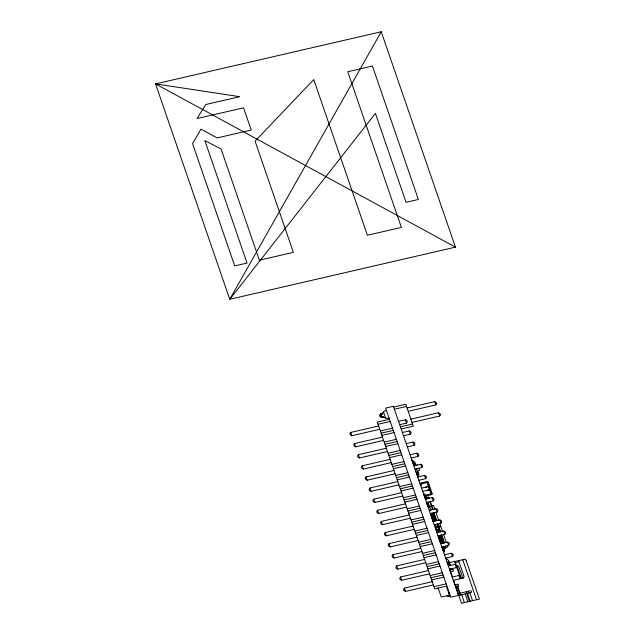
<?xml version="1.0" encoding="UTF-8"?>
<svg xmlns="http://www.w3.org/2000/svg" width="635" height="635" viewBox="0 0 635 635"><rect width="100%" height="100%" fill="white"/><g stroke="black" fill="none" stroke-linecap="round" stroke-linejoin="round"><path stroke-width="0.95" d="M434.626 525.32L434.816 524.669M430.911 514.533L431.34 514.104M432.197 516.58L432.213 516.668A0.913 0.802 11.5 0 0 432.721 517.096M438.594 536.821L438.809 535.773M440.349 541.766L440.738 541.377A0.929 0.818 11.5 0 1 440.849 540.679M443.182 548.465L442.754 548.894M442.857 549.204L443.293 548.807A0.929 0.818 11.5 0 1 443.405 548.108M444.032 550.942L443.659 551.363M434.61 525.042L435.015 524.796M437.928 532.217L437.547 530.249L438.801 529.677A1.318 1.159 11.5 0 0 439.229 529.384L439.372 528.82M438.094 532.297L437.952 531.273L439.079 530.797A1.357 1.191 11.5 0 0 439.603 530.471L439.182 528.249L438.452 528.415C439.452 531.908 435.951 521.764 437.332 525.169L438.063 525.002L437.69 523.931M435.023 524.978L436.721 529.741M439.023 536.519L438.682 537.083M440.73 541.472L440.436 542.02M443.293 548.902L442.944 549.466M426.879 502.42L426.617 502.825M466.495 591.693L466.534 593.574M468.257 591.288L467.987 593.241M444.254 550.704L443.897 548.664L445.056 548.132A1.341 1.175 11.5 0 0 445.572 547.807L445.357 546.171L445.238 546.672A1.357 1.191 11.5 0 1 444.683 547.045L443.714 547.394L444.119 548.465M439.984 538.321L439.626 536.281L440.785 535.75M440.841 540.806L440.484 538.758L441.642 538.226A1.357 1.199 11.5 0 0 442.166 537.901L441.738 535.678L440.047 537.051A1.516 1.333 11.5 0 0 439.785 537.17M443.381 548.251L443.119 546.687M441.952 536.313L441.785 536.813A1.318 1.159 11.5 0 1 441.357 537.107L442 539.099L441.865 538.321L442.595 538.155L443.063 540.314A1.333 1.175 11.5 0 1 442.492 540.702L441.531 541.052L441.182 539.956L442.119 539.623A1.349 1.183 11.5 0 0 442.643 539.298L442.809 538.79M448.842 592.328L448.564 592.384M439.587 539.544L439.92 538.996M381.246 31.75L229.759 299.291L155.551 83.899L381.246 31.75L455.446 247.142L229.759 299.291L375.404 113.355L406.051 202.311L418.386 199.461L372.42 66.024L347.75 71.723L401.383 227.401L367.387 235.26L313.753 79.581L255.064 141.16L293.378 252.357L259.382 260.215L221.075 149.019L204.843 140.573L247.047 263.065L234.712 265.914L192.572 143.597L200.93 129.207L217.241 137.898L251.238 130.04L243.57 107.799L197.048 118.555L205.748 104.537L239.744 96.679L155.551 83.899L455.446 247.142M382.484 437.102L354.56 443.555L353.719 444.929L354.1 446.024L355.687 446.842L383.611 440.388M409.297 514.945L381.373 521.399L380.54 522.772L380.913 523.867L382.508 524.677L410.432 518.223M418.846 480.266L425.648 478.695L426.482 477.322L426.109 476.226L424.513 475.409L417.719 476.98M445.667 558.101L452.461 556.53L453.303 555.157L452.922 554.061L451.334 553.252L444.532 554.823M378.651 425.982L350.726 432.435L349.893 433.808L350.266 434.904L351.853 435.721L379.778 429.268M382.072 414.258A8.557 7.525 11.5 0 0 382.254 414.099L382.691 413.679L380.595 414.131L379.587 415.782L379.817 416.441L381.73 417.417L383.865 416.917L383.469 416.806A7.628 6.707 11.5 0 0 382.73 416.639A10.477 9.215 11.5 0 0 382.302 416.568L381.635 416.489M386.31 448.223L358.386 454.676L357.553 456.049L357.926 457.144L359.521 457.962L387.445 451.509M390.144 459.343L362.22 465.796L361.378 467.169L361.759 468.265L363.347 469.082L391.271 462.629M393.97 470.464L366.054 476.917L365.212 478.29L365.593 479.385L367.181 480.203L395.105 473.75M399.693 424.664L406.495 423.093L407.329 421.719L406.948 420.624L405.36 419.814L398.558 421.386M397.804 481.584L369.88 488.037L369.046 489.41L369.419 490.506L371.015 491.323L398.939 484.87M403.527 435.785L410.321 434.213L411.162 432.84L410.781 431.744L409.194 430.935L402.392 432.506M401.637 492.704L373.713 499.158L372.872 500.531L373.253 501.626L374.84 502.436L402.765 495.991M408.194 411.297L435.872 404.9L436.88 403.249L434.745 401.622L407.067 408.011M407.353 446.905L414.155 445.333L414.988 443.96L414.615 442.865L413.02 442.055L406.225 443.627M405.463 503.825L377.539 510.278L376.706 511.651L377.087 512.747L378.674 513.556L406.598 507.103M412.028 422.418L439.706 416.02L440.706 414.369L438.571 412.734L410.893 419.132M411.186 458.025L417.981 456.454L418.822 455.081L418.441 453.985L416.854 453.168L410.051 454.739M415.012 469.146L421.815 467.574L422.656 466.201L422.275 465.106L420.688 464.288L413.885 465.86M413.131 526.066L385.207 532.519L384.365 533.892L384.747 534.987L386.334 535.797L414.258 529.344M416.957 537.178L389.033 543.631L388.199 545.013L388.572 546.108L390.168 546.918L418.092 540.464M422.68 491.387L429.474 489.815L430.316 488.442M420.791 548.299L392.867 554.752L392.033 556.133L392.406 557.22L393.994 558.038L421.918 551.585M426.506 502.507L433.308 500.936L434.142 499.562L433.769 498.467L432.173 497.649L425.379 499.221M424.625 559.419L396.7 565.872L395.859 567.245L396.24 568.341L397.827 569.158L425.752 562.705M430.339 513.628L437.142 512.056L437.975 510.683L437.602 509.587L436.007 508.77L429.204 510.342M428.45 570.54L400.526 576.993L399.693 578.366L400.066 579.461L401.661 580.279L429.585 573.826M434.173 524.748L440.968 523.176L441.809 521.795L441.428 520.708L439.841 519.89L433.038 521.462M432.284 581.66L404.36 588.113L403.519 589.486L403.9 590.582L405.487 591.399L433.411 584.946M437.999 535.869L444.802 534.297L445.635 532.916L445.262 531.82L443.667 531.011L436.872 532.582M441.833 546.981L448.635 545.409L449.469 544.036L449.088 542.941L447.5 542.131L440.698 543.703M449.493 569.222L456.295 567.65L457.129 566.277L456.756 565.182L455.16 564.372L448.366 565.944M453.326 580.342L460.121 578.771L460.962 577.398L457.47 567.261L456.676 567.023M440.15 531.773L440.245 531.36M431.308 514.35L430.633 513.556L433.26 521.343L432.856 520.16M439.079 535.924L441.793 543.449M441.642 543.354L441.508 541.06M439.007 536.9L439.047 536.948A1.167 1.032 11.5 0 0 438.944 537.718L439.563 539.496M439.857 539.377L439.896 539.425A1.199 1.056 11.5 0 0 439.793 540.194L439.769 540.226M440.714 541.853L440.753 541.901A1.167 1.024 11.5 0 0 440.65 542.671L440.992 543.631M443.27 549.283L443.309 549.331A1.167 1.032 11.5 0 0 443.214 550.1L443.833 551.878M451.096 568.857L450.088 570.19L449.739 569.166M452.438 577.001L450.62 571.73L453.533 571.056L452.858 569.087L451.398 569.42L450.072 570.913M458.311 594.05L459.391 592.614M441.158 536.607L440.619 535.257M442.008 539.083L440.904 539.528A1.492 1.31 11.5 0 0 440.642 539.647M430.625 509.897L432.927 509.032L430.395 501.61M444.564 546.521L443.46 546.957A1.476 1.302 11.5 0 0 443.198 547.076M380.095 414.949A1.024 0.897 11.5 0 1 380.667 413.949L380.873 413.869A7.16 6.294 11.5 0 0 383.484 412.02L383.619 411.869A5.62 4.945 11.5 0 1 386.358 410.313M438.079 532.217A1.5 1.318 11.5 0 1 438.34 532.098L440.031 530.725L440.388 531.765M441.492 542.123A1.54 1.357 11.5 0 1 441.754 542.004L443.444 540.631L444.016 542.29M428.149 504.381L428.387 505.063L428.149 504.381A1.175 1.032 11.5 0 1 427.157 503.626M439.412 531.693L438.706 529.717M381.929 414.377L381.508 414.703M426.283 498.856L426.053 498.197L426.252 498.872A1.31 1.151 11.5 0 0 425.974 499.086M381.27 414.861L381.54 416.481M438.507 529.249L437.491 529.622A1.445 1.27 11.5 0 0 437.078 529.844L437.959 532.328M443.69 547.41L443.897 549.553M428.411 505.047L428.315 505.103A0.897 0.786 11.5 0 0 427.879 505.865M443.643 541.203L443.492 541.766A1.357 1.191 11.5 0 1 442.976 542.092L441.857 542.552L441.952 543.409M445.635 547.727L447.786 546.759L447.413 545.695M441.269 537.146L440.118 537.654L440.484 539.647M417.322 471.281L419.6 470.281L418.902 468.249M413.758 464.074L413.194 462.534L412.821 462.748A5.509 4.85 11.5 0 1 413.369 464.288L413.361 464.336M441.182 539.956L441.341 542.123M436.531 529.511L436.054 529.447L436.674 529.638M431.998 517.684L432.618 519.486M439.444 539.298L439.888 538.964L439.563 537.956A0.929 0.818 11.5 0 1 439.674 537.274M435.673 526.828L440.531 525.709M440.833 526.582L435.975 527.709M431.022 514.533L431.014 514.509A1.183 1.04 11.5 0 0 431.546 515.152L431.919 515.747M432.729 519.486L432.721 519.462A1.183 1.04 11.5 0 0 433.253 520.105L433.626 520.7M439.388 538.98L439.777 538.591M440.245 541.457L440.626 541.068M393.629 407.075L405.773 404.273L413.314 426.164L401.169 428.966M394.383 409.265L406.527 406.464M389.438 419.259L377.301 422.069L434.761 588.859L446.905 586.057M378.055 424.259L390.192 421.45M380.373 430.998L392.517 428.188M400.423 426.776L412.559 423.974M381.127 433.189L393.271 430.379M381.881 435.372L394.025 432.57M384.207 442.119L396.351 439.309M384.961 444.309L397.105 441.5M385.715 446.492L397.859 443.69M388.041 453.239L400.177 450.429M388.795 455.422L400.931 452.62M389.549 457.613L401.685 454.811M391.866 464.36L404.011 461.55M412.274 461.193L413.123 462.391M392.62 466.542L404.765 463.74M393.375 468.733L405.519 465.931M413.663 464.098L414.758 463.844L415.346 465.526M395.7 475.472L407.845 472.67M415.869 471.622L416.655 472.813M396.454 477.663L408.599 474.861M397.208 479.854L409.353 477.052M417.346 475.917L417.957 476.925M399.534 486.593L411.67 483.791M424.077 495.435A1.072 0.945 11.5 0 0 425.41 496.118L431.379 494.736A1.072 0.945 11.5 0 0 432.086 493.586L428.196 482.29L421.188 483.862L421.592 485.188L420.616 485.41M400.288 488.783L412.425 485.981M427.966 484.656L428.935 484.434M401.042 490.974L413.179 488.164M429.538 486.188L425.672 487.148M421.545 488.101L428.347 486.529L429.935 487.347M430.744 489.688L426.807 490.434M403.36 497.713L415.504 494.911M430.379 491.665L431.348 491.434M423.632 494.165L424.609 493.943L425.045 495.213M404.114 499.904L416.258 497.102M425.109 495.244L432.086 493.586M424.49 496.633L425.942 496.3L426.831 498.888M424.593 496.943L425.617 499.166M404.868 502.094L417.012 499.285M426.379 497.562L428.569 497.118L429.26 498.324M426.426 497.689L428.958 497.443M426.728 503.134L427.688 505.92M407.194 508.833L419.338 506.031M407.948 511.024L420.092 508.222M429.411 506.357L431.943 506.111L429.625 506.976M428.109 507.159L429.57 506.825M408.702 513.215L420.846 510.405M430.586 509.762L432.919 508.937M411.028 519.954L423.164 517.152M431.149 515.207L431.625 515.271M431.236 515.461L431.848 515.588M431.34 515.771L432.006 516.025M411.782 522.145L423.918 519.335M432.086 517.938L432.768 518.223M432.197 518.247L432.729 518.128A0.929 0.818 11.5 0 0 433.253 518.644M412.536 524.335L424.672 521.525M432.943 520.414L433.554 520.541M414.853 531.074L426.998 528.272M415.608 533.265L427.752 530.455M436.142 529.701L437.34 531.995A1.31 1.151 11.5 0 0 437.197 532.503L436.054 529.447M416.362 535.456L428.506 532.646M438.483 536.511L438.92 536.115M418.687 542.195L430.824 539.393M419.441 544.385L431.578 541.576M420.195 546.576L432.332 543.766M440.682 542.727L441.246 542.861A0.929 0.818 11.5 0 1 441.381 542.226M442.325 547.656L442.881 547.711M422.513 553.315L434.657 550.505M443.182 550.132L443.762 550.212M423.267 555.506L435.412 552.696M443.714 551.68L444.151 551.347L443.849 550.402M424.021 557.697L436.166 554.887M426.347 564.436L438.491 561.626M427.101 566.626L439.245 563.817M427.855 568.809L439.999 566.007M455.097 562.658L458.986 561.761M430.181 575.556L442.317 572.746M430.935 577.747L443.071 574.937M431.689 579.93L443.825 577.128M452.191 577.064L458.994 575.493L460.581 576.302M434.007 586.676L446.151 583.867M447.207 588.447L447.516 587.994M456.843 586.359L460.224 595.035M447.358 588.883L447.794 588.78M448.747 592.931L449.183 592.836M447.167 595.662L447.318 596.098L450.096 595.455M450.398 596.336L447.318 596.098M459.184 593.852L459.772 593.717M458.295 594.773L459.621 593.28L470.305 590.812A1.024 0.897 11.5 0 1 471.575 591.463A1.024 0.897 11.5 0 1 470.908 592.566L458.764 595.368M439.817 540.218L440.73 541.345M440.658 542.671L441.071 542.695M443.222 550.1L443.738 550.212M432.046 517.676L432.681 518.001M448.151 596.384L447.381 595.614M432.903 520.144L433.332 520.224M448.691 596.257L448.167 595.432M431.586 513.334L432.07 514.136L433.308 514.04A1.357 1.191 11.5 0 1 433.959 514.096M435.3 516.993L434.816 516.58A1.365 1.199 11.5 0 0 434.165 516.525C432.459 517.557 431.586 514.485 433.792 515.437A1.349 1.191 11.5 0 1 434.443 515.493L435.499 517.573L434.769 517.739L434.388 517.017L435.015 518.993A1.349 1.183 11.5 0 1 435.666 519.049L436.158 519.478M435.015 518.993L434.007 519.112L433.57 518.033L434.642 517.914A1.333 1.175 11.5 0 1 435.292 517.969M433.165 518.541L434.173 520.43L435.499 520.39A1.135 1 11.5 0 1 436.531 520.636M434.451 520.51L434.681 521.081M432.745 515.556L433.149 516.636M433.975 519.112L432.752 517.2M432.268 514.159L431.983 513.247M417.298 474.504L416.83 474.408A5.501 4.842 11.5 0 0 416.314 472.813L416.266 472.773M415.211 465.153L417.409 465.05M431.752 505.547L433.578 505.531L434.792 509.048M433.538 518.033L433.634 518.97M434.356 517.009L433.181 517.12A1.54 1.357 11.5 0 1 432.88 517.128M436.912 524.439L435.745 524.55A1.445 1.27 11.5 0 1 435.253 524.534L435.261 524.494M435.292 517.969L436.356 520.049L434.038 519.597A1.484 1.31 11.5 0 1 433.737 519.605M411.797 459.796L412.544 461.2M440.261 540.258L439.857 540.187L440.42 541.972M433.253 512.993A0.881 0.778 11.5 0 1 434.118 513.421L434.65 515.088L432.332 514.644A1.508 1.326 11.5 0 1 432.03 514.652M449.302 563.348L447.548 562.808L448.604 565.888M455.763 586.669L457.525 587.2M437.364 524.01L437.864 524.431M433.959 514.104L434.451 514.525M442.786 547.672L442.976 549.402M431.459 513.588L432.411 515.414M432.292 516.049L433.3 517.946M439.476 537.829L438.952 537.718L439.499 537.853M445.873 558.054L448.516 560.364M447.262 562.356L447.302 562.396A1.802 1.587 11.5 0 0 447.064 562.173L449.064 562.634L465.304 559.197A4.191 3.683 11.5 0 0 465.439 559.475M455.517 586.256L455.486 586.216A1.802 1.587 11.5 0 0 455.287 586.034L458.74 586.161L458.057 584.192L455.144 584.867L453.565 580.287M465.534 559.641L465.661 559.84A2.056 1.81 11.5 0 1 466.074 560.34M431.927 514.017L431.689 513.318M434.118 520.367L434.388 521.152L433.602 519.676M416.671 472.837L417.774 472.599L416.473 468.813M431.895 514.723L432.784 516.493M463.026 578.271L458.938 566.968A2.04 1.794 11.5 0 0 456.898 565.61M460.954 577.374L461.439 578.366M442.944 547.791L442.96 547.822A0.929 0.818 11.5 0 1 443.087 547.179M443.801 550.267L443.809 550.299A0.929 0.818 11.5 0 1 443.936 549.656M416.774 472.829L417.274 474.377M433.062 520.756L433.586 520.605A0.937 0.818 11.5 0 0 434.11 521.121M431.181 513.628L431.356 514.159M432.03 516.104L432.213 516.636M432.887 518.581L433.07 519.144A0.921 0.81 11.5 0 0 433.57 519.573M441.285 542.957L441.476 543.512A1.008 0.889 11.5 0 1 441.69 543.147M443 547.926L443.286 548.775M434.745 401.622L435.872 404.9M438.571 412.734L439.706 416.02M466.161 560.538L479.449 599.099L461.478 603.25L458.541 594.725M462.661 559.498L476.536 599.773M469.836 592.812L472.551 600.694M458.533 560.451L463.963 576.207A2.048 1.802 11.5 0 1 460.637 577.929M467.495 593.352L470.21 601.234M466.733 593.527L469.448 601.408M454.644 561.348L455.795 564.698M456.628 567.103L459.629 575.818M427.22 482.513L428.569 486.41M429.776 489.91L431.117 493.808M405.36 419.814L406.495 423.093M409.194 430.935L410.321 434.213M413.02 442.055L414.155 445.333M416.854 453.168L417.981 456.454M420.688 464.288L421.815 467.574M424.513 475.409L425.648 478.695M428.347 486.529L429.474 489.815M432.173 497.649L433.308 500.936M436.007 508.77L437.142 512.056M439.841 519.89L440.968 523.176M443.667 531.011L444.802 534.297M447.5 542.131L448.635 545.409M451.334 553.252L452.461 556.53M455.16 564.372L456.295 567.65M458.994 575.493L460.121 578.771M465.177 593.892L467.892 601.766M435.928 512.334L438.626 520.168M439.753 523.454L442.452 531.289M443.587 534.575L446.286 542.409M433.983 512.786L436.682 520.621M437.817 523.907L440.515 531.741M441.642 535.027L444.341 542.861M445.476 546.14L445.992 547.648M428.323 497.118L428.776 498.435M429.911 501.721L432.57 509.445M461.677 594.693L464.391 602.575M432.959 513.017L433.308 514.04M433.538 514.54L434.165 516.517M435.245 519.494L435.658 520.859M442.119 539.623L442.849 541.576M442.976 542.1L443.317 543.1M444.683 547.053L445.056 548.132M449.548 562.523L450.548 565.436M451.675 568.722L451.882 569.309M457.764 586.383L460.105 593.169M448.564 560.451L449.302 562.578M448.532 561.007L450.064 565.547M451.199 568.833L451.398 569.42M437.777 530.05L438.15 531.13M439.642 535.488L439.857 536.083M440.333 537.48L440.706 538.559M442.039 542.433L442.349 543.322M427.966 502.166L430.665 510.008M437.547 530.328L437.92 531.408M439.626 536.361L439.349 535.551L439.634 537.17M440.103 537.758L440.476 538.837M440.96 540.234L441.333 541.314M441.809 542.711L442.047 543.393M443.516 547.664L443.889 548.743M431.435 513.374L434.134 521.208M442.92 546.735L444.246 550.577M414.163 463.979L413.131 461.002A1.532 1.349 11.5 0 1 412.155 460.073M417.179 472.734L418.203 475.71A1.532 1.341 11.5 0 0 417.957 476.925M431.983 515.961L431.879 515.652A0.929 0.818 11.5 0 0 432.403 516.168M440.404 540.417L440.396 540.393A0.929 0.818 11.5 0 1 440.523 539.75M432.419 517.716L432.395 517.636A1.191 1.048 11.5 0 1 431.816 517.025L431.197 515.191M434.792 524.605L434.602 525.232M434.586 525.193L434.411 524.693M438.674 536.892L438.293 535.797L440.936 543.631M442.071 546.925L443.801 551.942L444.183 551.378M455.747 586.621L458.319 594.09M448.945 592.892L449.85 595.519M446.421 586.168L449.501 595.122L441.246 597.027L438.166 588.081M383.484 412.02L385.54 417.973A5.62 4.937 11.5 0 0 389.072 418.195M381.849 417.385L381.905 417.544A7.168 6.302 11.5 0 1 385.54 417.973M380.595 414.131L380.929 415.092M381.397 416.457L381.73 417.417M350.726 432.435L351.853 435.721M354.56 443.555L355.687 446.842M358.386 454.676L359.521 457.962M362.22 465.796L363.347 469.082M366.054 476.917L367.181 480.203M369.88 488.037L371.015 491.323M373.713 499.158L374.84 502.436M377.539 510.278L378.674 513.556M381.373 521.399L382.508 524.677M385.207 532.519L386.334 535.797M389.033 543.631L390.168 546.918M392.867 554.752L393.994 558.038M396.7 565.872L397.827 569.158M400.526 576.993L401.661 580.279M404.36 588.113L405.487 591.399M380.373 415.75L380.563 416.29A1.556 1.365 11.5 0 0 380.659 416.497M417.592 475.861L417.37 474.901M444.143 551.251L444.151 551.283A0.913 0.81 11.5 0 1 444.254 550.585M439.023 536.392L439.031 536.424A0.921 0.81 11.5 0 1 439.142 535.726M439.872 538.869L439.88 538.901A0.929 0.818 11.5 0 1 439.992 538.202M413.814 465.217L413.687 464.288M441.515 535.075A1.111 0.976 11.5 0 1 440.777 535.718M420.179 484.14A1.072 0.945 11.5 0 1 420.886 482.989L426.855 481.608A1.072 0.945 11.5 0 1 428.196 482.29M431.863 514.62A0.929 0.818 11.5 0 1 431.34 514.128M431.546 513.699A1.032 0.905 11.5 0 1 431.165 513.437M442.357 547.624A1.191 1.048 11.5 0 1 442.468 546.862M444.055 542.282A0.849 0.746 11.5 0 1 443.667 542.989M458.351 594.169A1.826 1.603 11.5 0 1 458.367 594.392M450.128 570.309A1.619 1.421 11.5 0 1 450.151 570.579M381.905 417.544A1.024 0.897 11.5 0 1 380.778 416.933M413.369 461.089A3.318 2.921 11.5 0 1 415.163 465.003M426.014 498.189A1.175 1.032 11.5 0 1 425.021 497.435M417.584 471.575A3.318 2.921 11.5 0 1 418.203 475.71M393.367 406.305L385.596 408.099L450.755 597.225L458.518 595.424L393.367 406.305"/></g></svg>
